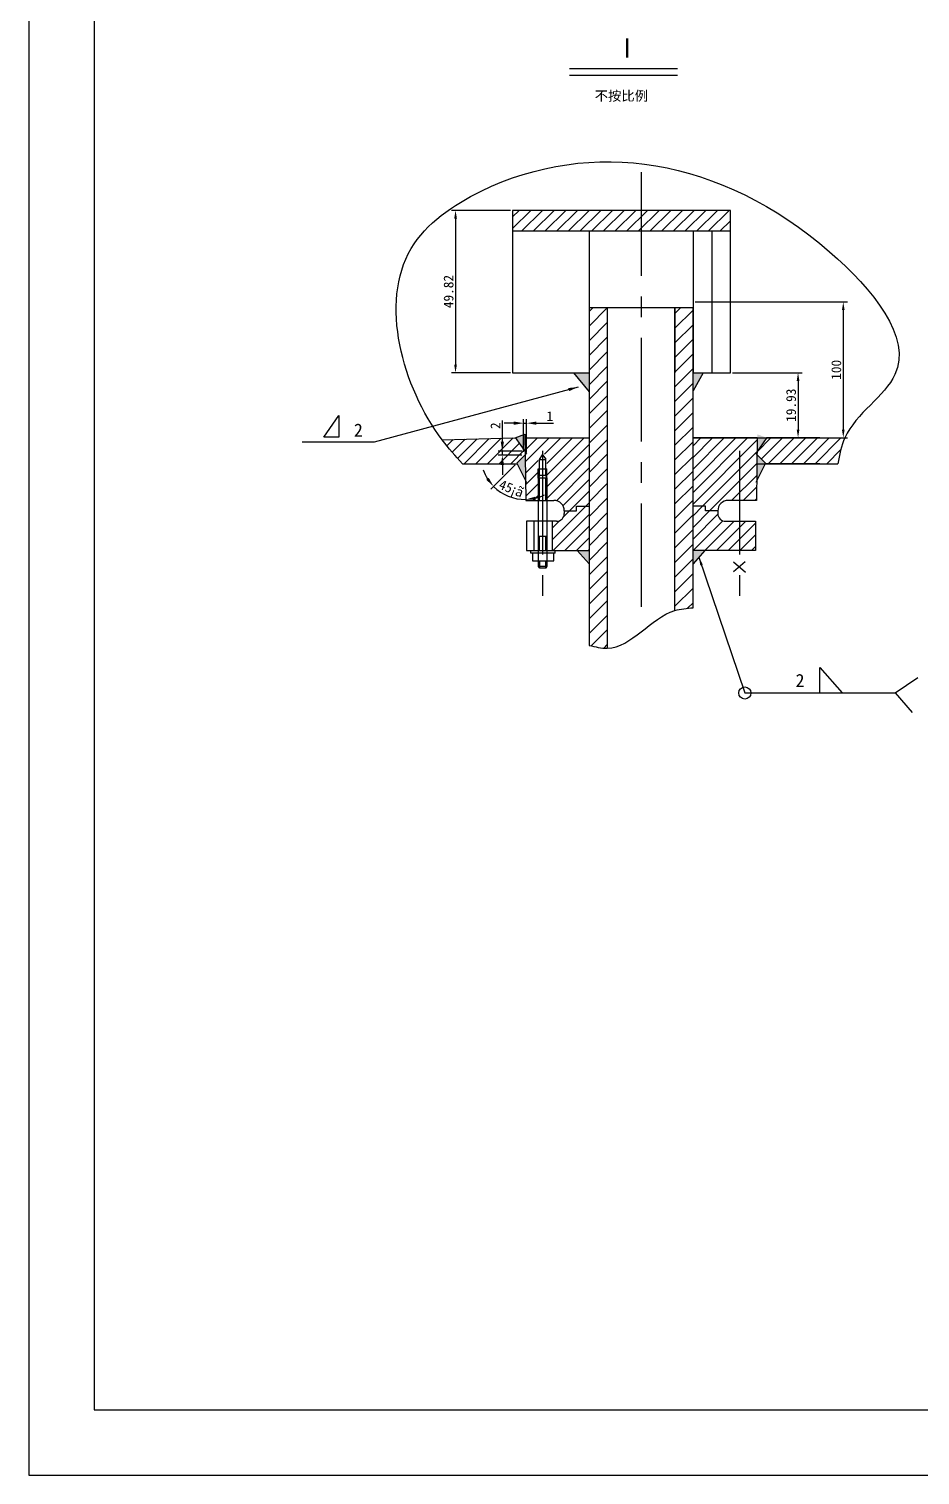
# Model space of a CAD drawing. Header units: millimetres. Extents: x -529 to 700, y -1082 to -202.
# Drawn here: x -528.6 to -255.3, y -1082.4 to -638.7 of the extents above; entities that cross this region are included whole.
import ezdxf

# ---------------------------------------------------------------- set-up
doc = ezdxf.new("R2010")
doc.units = ezdxf.units.MM
doc.linetypes.add('CENTER', pattern=[50.800000000000004, 31.75, -6.35, 6.35, -6.35])
doc.layers.get('0').update_dxf_attribs({"lineweight": 30})
for name, color, linetype in [('Defpoints1', 7, 'Continuous'), ('中心线', 10, 'CENTER'), ('剖面线', 180, 'Continuous'), ('定义点0', 7, 'Continuous'), ('尺寸线', 160, 'Continuous')]:
    doc.layers.add(name, color=color, linetype=linetype)
doc.layers.add('粗实线', color=7, linetype='Continuous', lineweight=30)
doc.dimstyles.new('ISO-25', dxfattribs={"dimtxt": 2.5, "dimasz": 2.5, "dimexe": 1.25, "dimexo": 0.625, "dimtad": 1, "dimdsep": 46, "dimtxsty": 'Standard', "dimcen": 2.5, "dimadec": 0, "dimazin": 0, "dimtfac": 1, "dimtmove": 0, "dimatfit": 3, "dimfxl": 0, "dimarcsym": 0})
doc.dimstyles.new('副本 ISO-25', dxfattribs={"dimtxt": 3, "dimasz": 3, "dimexe": 1.25, "dimexo": 0.625, "dimtad": 1, "dimdec": 0, "dimdsep": 46, "dimtxsty": 'Standard', "dimcen": 2.5, "dimclrd": 3, "dimclre": 3, "dimadec": 0, "dimazin": 0, "dimtm": 1e-09, "dimtfac": 1, "dimtdec": 0, "dimtmove": 0, "dimatfit": 3, "dimfxl": 0, "dimlwd": 25, "dimlwe": 25, "dimarcsym": 0})
pattern_1 = [(45, (-823.944054418445, 140.9830207083493), (-1.789576225590127, 1.789576225590127), [])]

# ---------------------------------------------------------------- blocks, each defined once
blk = doc.blocks.new('*D20')
at = {"layer": 'Defpoints', "color": 0}
for p in [(-313.4487482218535, -744.217128148091), (-315.0614083316294, -764.1450255428156), (-292.6817758647768, -764.1450255428156)]:
    blk.add_point(p, dxfattribs=at)
at = {"layer": '尺寸线', "color": 0, "lineweight": -2}
for p, q in [((-312.8237482218535, -744.217128148091), (-291.4317758647768, -744.217128148091)), ((-292.6817758647768, -746.717128148091), (-292.6817758647768, -761.6450255428156)), ((-314.4364083316294, -764.1450255428156), (-291.4317758647768, -764.1450255428156))]:
    blk.add_line(p, q, dxfattribs=at)
at = {"layer": '尺寸线', "color": 0}
for points in [[(-293.0984425314435, -746.717128148091), (-292.2651091981101, -746.717128148091), (-292.6817758647768, -744.217128148091)], [(-293.0984425314435, -761.6450255428156), (-292.2651091981101, -761.6450255428156), (-292.6817758647768, -764.1450255428156)]]:
    blk.add_solid(points, dxfattribs=at)
at = {"layer": '尺寸线', "color": 0, "lineweight": -3, "insert": (-294.8067758647767, -754.1810768454534), "char_height": 3, "attachment_point": 5, "rotation": 90}
blk.add_mtext('19.93', dxfattribs=at)
blk = doc.blocks.new('*D21')
at = {"layer": 'Defpoints', "color": 0}
for p in [(-324.9053730018701, -722.4957199878413), (-286.0498018302654, -764.1450255428156), (-278.8120947920025, -764.1450255428156)]:
    blk.add_point(p, dxfattribs=at)
at = {"layer": '尺寸线', "color": 0, "lineweight": -2}
for p, q in [((-324.2803730018701, -722.4957199878413), (-277.5620947920025, -722.4957199878413)), ((-278.8120947920025, -724.9957199878413), (-278.8120947920025, -761.6450255428156)), ((-285.4248018302654, -764.1450255428156), (-277.5620947920025, -764.1450255428156))]:
    blk.add_line(p, q, dxfattribs=at)
at = {"layer": '尺寸线', "color": 0}
for points in [[(-279.2287614586692, -724.9957199878413), (-278.3954281253359, -724.9957199878413), (-278.8120947920025, -722.4957199878413)], [(-279.2287614586692, -761.6450255428156), (-278.3954281253359, -761.6450255428156), (-278.8120947920025, -764.1450255428156)]]:
    blk.add_solid(points, dxfattribs=at)
at = {"layer": '尺寸线', "color": 0, "lineweight": -3, "insert": (-280.9370947920024, -743.3203727653286), "char_height": 3, "attachment_point": 5, "rotation": 90}
blk.add_mtext('100', dxfattribs=at)
blk = doc.blocks.new('*D22')
at = {"layer": 'Defpoints', "color": 0}
for p in [(-380.2336742766746, -694.3973846612798), (-397.7560660239292, -744.217128148091), (-380.2336742766746, -744.217128148091)]:
    blk.add_point(p, dxfattribs=at)
at = {"layer": '尺寸线', "color": 0, "lineweight": -2}
for p, q in [((-380.8586742766746, -694.3973846612798), (-399.0060660239292, -694.3973846612798)), ((-397.7560660239292, -696.8973846612798), (-397.7560660239292, -741.717128148091)), ((-380.8586742766746, -744.217128148091), (-399.0060660239292, -744.217128148091))]:
    blk.add_line(p, q, dxfattribs=at)
at = {"layer": '尺寸线', "color": 0}
for points in [[(-398.1727326905959, -696.8973846612798), (-397.3393993572626, -696.8973846612798), (-397.7560660239292, -694.3973846612798)], [(-398.1727326905959, -741.717128148091), (-397.3393993572626, -741.717128148091), (-397.7560660239292, -744.217128148091)]]:
    blk.add_solid(points, dxfattribs=at)
at = {"layer": '尺寸线', "color": 0, "lineweight": -3, "insert": (-399.8810660239291, -719.3072564046855), "char_height": 3, "attachment_point": 5, "rotation": 90}
blk.add_mtext('49.82', dxfattribs=at)
blk = doc.blocks.new('*D63')
at = {"layer": 'Defpoints', "color": 0}
for p in [(-383.3970948437891, -769.505012603523), (-376.7554935468634, -768.3103188972509), (-376.7554935468634, -769.505012603523)]:
    blk.add_point(p, dxfattribs=at)
at = {"layer": '尺寸线', "color": 3, "lineweight": 25}
for p, q in [((-383.3970948437891, -765.3103188972509), (-383.3970948437891, -758.8370967445288)), ((-377.3804935468634, -768.3103188972509), (-384.6470948437891, -768.3103188972509)), ((-377.3804935468634, -769.505012603523), (-384.6470948437891, -769.505012603523)), ((-383.3970948437891, -769.505012603523), (-383.3970948437891, -768.3103188972509)), ((-383.3970948437891, -772.505012603523), (-383.3970948437891, -775.505012603523))]:
    blk.add_line(p, q, dxfattribs=at)
at = {"layer": '尺寸线', "color": 3}
for points in [[(-383.8970948437891, -765.3103188972509), (-382.8970948437891, -765.3103188972509), (-383.3970948437891, -768.3103188972509)], [(-383.8970948437891, -772.505012603523), (-382.8970948437891, -772.505012603523), (-383.3970948437891, -769.505012603523)]]:
    blk.add_solid(points, dxfattribs=at)
at = {"layer": '尺寸线', "color": 0, "insert": (-385.522094843789, -760.4620967445289), "char_height": 3, "attachment_point": 5, "rotation": 90}
blk.add_mtext('2', dxfattribs=at)
blk = doc.blocks.new('*D64')
at = {"layer": 'Defpoints', "color": 0}
for p in [(-375.9584526583112, -759.6820033830845), (-376.8883402880092, -769.1067813680984), (-375.9584526583112, -769.1067813680984)]:
    blk.add_point(p, dxfattribs=at)
at = {"layer": '尺寸线', "color": 3, "lineweight": 25}
for p, q in [((-376.8883402880092, -768.4817813680984), (-376.8883402880092, -758.4320033830845)), ((-375.9584526583112, -768.4817813680984), (-375.9584526583112, -758.4320033830845)), ((-379.8883402880092, -759.6820033830845), (-382.8883402880092, -759.6820033830845)), ((-376.8883402880092, -759.6820033830845), (-375.9584526583112, -759.6820033830845)), ((-372.9584526583112, -759.6820033830845), (-367.7084526583112, -759.6820033830845))]:
    blk.add_line(p, q, dxfattribs=at)
at = {"layer": '尺寸线', "color": 3}
for points in [[(-379.8883402880092, -759.1820033830845), (-379.8883402880092, -760.1820033830845), (-376.8883402880092, -759.6820033830845)], [(-372.9584526583112, -759.1820033830845), (-372.9584526583112, -760.1820033830845), (-375.9584526583112, -759.6820033830845)]]:
    blk.add_solid(points, dxfattribs=at)
at = {"layer": '尺寸线', "color": 0, "insert": (-368.8334526583112, -757.5570033830845), "char_height": 3, "attachment_point": 5}
blk.add_mtext('1', dxfattribs=at)
blk = doc.blocks.new('*D65')
at = {"layer": 'Defpoints', "color": 0}
for p in [(-376.4920436790562, -763.1025284926158), (-376.0102519284393, -769.0050896925007), (-378.9848216319603, -771.9772268351055), (-383.2015771110257, -781.2862143766605), (-376.2177944192317, -783.3714973409893)]:
    blk.add_point(p, dxfattribs=at)
at = {"layer": '尺寸线', "color": 3, "lineweight": 25}
blk.add_line((-379.4269441139745, -772.4189877556244), (-386.9753937214045, -779.9612643480227), dxfattribs=at)
for start, end in [(199.8148815137634, 212.395722046868), (224.9765625799728, 270.7751931754825), (283.3560337085873, 295.936874241692)]:
    blk.add_arc((-376.4068177363017, -769.4013311944698), 13.69011333827157, start, end, dxfattribs=at)
at = {"layer": '尺寸线', "color": 3}
for points in [[(-387.5760195979906, -776.4234707449582), (-388.3566012051012, -777.0485246263481), (-386.0911487573763, -779.077742506985)], [(-373.1828798589669, -783.2173768262286), (-373.3058857568821, -782.2249708865658), (-376.2216006269131, -783.0901915501425)]]:
    blk.add_solid(points, dxfattribs=at)
at = {"layer": '尺寸线', "color": 0, "insert": (-380.7624048934439, -780.1149070234636), "char_height": 3, "attachment_point": 5, "rotation": 337.87587787772776}
blk.add_mtext('45¡ã', dxfattribs=at)

msp = doc.modelspace()

# ---------------------------------------------------------------- hatches: boundary and pattern name
at = {"lineweight": -3}
h = msp.add_hatch(dxfattribs=at)
h.set_pattern_fill('ANSI31', color=256, scale=0.79711589578898, style=0)
h.set_pattern_definition([(45, (-710.7284239894395, -475.6661188356542), (-1.789576225590127, 1.789576225590127), [])])
h.paths.add_polyline_path([(-340.8476909176498, -694.3973846612798), (-380.2336742766745, -694.3973846612798), (-380.2336742766746, -700.7743118275916), (-340.8476909176497, -700.7743118275916)])
h.paths.add_polyline_path([(-313.4487482218536, -694.3973846612798), (-340.8476909176498, -694.3973846612798), (-340.8476909176499, -700.7743118275916), (-313.4487482218535, -700.7743118275916)])
edge = h.paths.add_edge_path()
edge.add_line((-379.415078711363, -764.1450255428156), (-401.8345135186696, -764.7993938970382))
edge.add_spline(control_points=[(-401.8345135186705, -764.7993938970369), (-399.8609658725662, -767.4074882447039), (-397.7532729387999, -769.7618363727049), (-395.645580005034, -772.1161845007053)], knot_values=[0, 0, 0, 5.499600774783175e-12, 24.04476283368103, 24.04476283368103, 24.04476283368103, 24.04476283368103], degree=3, periodic=0)
edge.add_line((-395.645580005034, -772.1161845007053), (-379.1238930281754, -772.1161845007052))
edge.add_line((-379.1238930281754, -772.1161845007052), (-376.4068177363017, -769.4013311944699))
edge.add_line((-376.4068177363018, -769.4013311944699), (-376.4200945738539, -768.4200785671239))
edge.add_line((-376.4200945738539, -768.4200785671239), (-379.415078711363, -764.1450255428155))
at = {"lineweight": 30}
h = msp.add_hatch(color=256, dxfattribs=at)
h.paths.add_polyline_path([(-356.7900088334293, -744.217128148091), (-361.5770696731322, -744.217128148091), (-356.7900088334293, -750.0241600619178)])
h.paths.add_polyline_path([(-321.7454513468758, -744.217128148091), (-324.9053730018701, -744.217128148091), (-324.9053730018702, -749.735761031666)])
at = {"lineweight": -3}
h = msp.add_hatch(dxfattribs=at)
h.set_pattern_fill('ANSI31', color=256, scale=0.79711589578898, style=0)
h.set_pattern_definition(pattern_1)
h.paths.add_polyline_path([(-356.7900088334294, -764.1450255428155), (-376.4779381739106, -764.1450255428156), (-376.4200945738539, -768.4200785671239), (-376.0102519284393, -769.0050896925009), (-376.4068177363018, -769.40133119447), (-376.2177944192317, -783.3714973409894), (-372.4008818129349, -783.3714973409894), (-372.4008818129347, -770.4866144814055), (-371.0526345239732, -768.1794222393937), (-369.7043872350117, -770.4866144814054), (-369.7043872350117, -783.3714973409894), (-367.5821226124082, -783.3714973409894, -0.4142135623730951), (-364.3936590292523, -786.5599609241453), (-364.3936590292523, -786.592362147418), (-360.6065545552847, -786.592362147418), (-360.6065545552847, -785.1855834250982), (-356.7900088334293, -785.1855834250982)])
h.paths.add_polyline_path([(-305.2885640989975, -769.4013311944698), (-305.68512990686, -769.0050896925007), (-305.2752872614456, -768.4200785671237), (-305.2174436613888, -764.1450255428155), (-324.9053730018701, -764.1450255428155), (-324.9053730018701, -785.1855834250982), (-321.0888272800148, -785.1855834250982), (-321.0888272800149, -786.592362147418), (-317.3017228060472, -786.592362147418), (-317.3017228060472, -786.5599609241453, -0.4142135623730951), (-314.1132592228913, -783.3714973409894), (-305.4775874160679, -783.3714973409894)])
h = msp.add_hatch(dxfattribs=at)
h.set_pattern_fill('ANSI31', color=256, scale=0.79711589578898, style=0)
h.set_pattern_definition(pattern_1)
edge = h.paths.add_edge_path()
edge.add_spline(control_points=[(-280.4843928656096, -772.1161845007053), (-279.9662394920473, -769.3795980295768), (-279.4480861184849, -766.643011558448), (-278.3138973571345, -764.1450255428156)], knot_values=[684.2675286108934, 684.2675286108934, 684.2675286108934, 684.2675286108934, 704.9957103978082, 704.9957103978082, 704.9957103978082, 704.9957103978084], degree=3, periodic=0)
edge.add_line((-278.3138973571344, -764.1450255428155), (-302.2803031239364, -764.1450255428155))
edge.add_line((-302.2803031239364, -764.1450255428155), (-305.2752872614456, -768.4200785671237))
edge.add_line((-305.2752872614456, -768.4200785671237), (-305.2885640989978, -769.4013311944698))
edge.add_line((-305.2885640989978, -769.4013311944698), (-302.7105602033391, -771.9772268351055))
edge.add_line((-302.7105602033392, -771.9772268351055), (-302.7800958767015, -772.1161845007053))
edge.add_line((-302.7800958767015, -772.1161845007053), (-286.0498018302655, -772.1161845007053))
edge.add_line((-286.0498018302654, -772.1161845007053), (-280.4843928656096, -772.1161845007053))
h = msp.add_hatch(dxfattribs=at)
h.set_pattern_fill('ANSI31', color=256, scale=0.79711589578898, style=0)
h.set_pattern_definition(pattern_1)
h.paths.add_polyline_path([(-310.6427473113263, -789.7878744249651), (-314.9103751186803, -789.7878744249651, -0.4142135623730951), (-317.3017228060473, -787.3965267375982), (-317.3017228060472, -786.592362147418), (-321.0888272800148, -786.592362147418), (-321.0888272800148, -785.1855834250982), (-324.9053730018702, -785.1855834250982), (-324.9053730018701, -798.7708010733182), (-310.6427473113262, -798.7708010733182)])
h.paths.add_polyline_path([(-305.7427916618816, -789.7878744249651), (-310.6427473113263, -789.7878744249651), (-310.6427473113262, -798.7708010733181), (-305.7427916618816, -798.7708010733181)])
h.paths.add_polyline_path([(-356.7900088334293, -785.1855834250982), (-360.6065545552846, -785.1855834250982), (-360.6065545552847, -786.592362147418), (-364.3936590292523, -786.592362147418), (-364.3936590292523, -787.3965267375982, -0.4142135623730951), (-366.7850067166191, -789.7878744249651), (-368.0713569570137, -789.7878744249651), (-368.0713569570138, -798.7708010733181), (-356.7900088334293, -798.7708010733181)])
at = {"layer": '定义点0'}
h = msp.add_hatch(dxfattribs=at)
h.set_pattern_fill('ANSI31', color=256, style=0)
h.set_pattern_definition([(45, (-823.944054418445, 140.9830207083493), (-2.245064030267288, 2.245064030267288), [])])
edge = h.paths.add_edge_path()
edge.add_line((-351.2101975629064, -724.2892307533667), (-356.7900088334293, -724.2892307533667))
edge.add_line((-356.7900088334293, -724.2892307533667), (-356.7900088334294, -827.858376200175))
edge.add_spline(control_points=[(-356.7900088334293, -827.8583762001749), (-354.8952079444513, -828.3107362716462), (-353.0004070554734, -828.7630963431175), (-351.2101975629065, -828.7138934267521)], knot_values=[0, 0, 0, 0, 5.645015813939255, 5.645015813939255, 5.645015813939255, 5.645015813939262], degree=3, periodic=0)
edge.add_line((-351.2101975629066, -828.713893426752), (-351.2101975629064, -724.2892307533667))
edge = h.paths.add_edge_path()
edge.add_line((-324.9053730018701, -724.2892307533666), (-330.485184272393, -724.2892307533666))
edge.add_line((-330.485184272393, -724.2892307533666), (-330.485184272393, -744.217128148091))
edge.add_line((-330.485184272393, -744.217128148091), (-330.4851842723929, -817.1644150986674))
edge.add_spline(control_points=[(-330.485184272393, -817.1644150986674), (-328.6949747798262, -816.6229490496473), (-326.8001738908482, -816.4659234608685), (-324.9053730018701, -816.3088978720899)], knot_values=[29.37087987708479, 29.37087987708479, 29.37087987708479, 29.37087987708485, 35.01589569102416, 35.01589569102416, 35.01589569102416, 35.01589569102416], degree=3, periodic=0)
edge.add_line((-324.9053730018702, -816.3088978720898), (-324.9053730018701, -724.2892307533666))
h = msp.add_hatch(color=256, dxfattribs=at)
h.paths.add_polyline_path([(-356.7900088334292, -798.7708010733185), (-360.4225299579392, -798.7708010733185), (-356.7900088334294, -802.876157122852)])
h.paths.add_polyline_path([(-321.2728518773602, -798.7708010733184), (-324.9053730018703, -798.7708010733181), (-324.9053730018704, -802.8761571228522)])
at = {"layer": '粗实线'}
h = msp.add_hatch(color=256, dxfattribs=at)
h.paths.add_polyline_path([(-376.4920436790562, -763.102528492616), (-379.4150787113629, -764.1450255428156), (-376.420094573854, -768.4200785671239)])
h.paths.add_polyline_path([(-376.4068177363017, -769.4013311944698), (-378.9848216319602, -771.9772268351054), (-376.2993525134686, -777.3437747047358)])
h = msp.add_hatch(color=256, dxfattribs=at)
h.paths.add_polyline_path([(-305.2033381562433, -763.102528492616), (-302.2803031239366, -764.1450255428156), (-305.2752872614455, -768.4200785671239)])
h.paths.add_polyline_path([(-305.2885640989978, -769.4013311944698), (-302.7105602033392, -771.9772268351054), (-305.3960293218308, -777.3437747047358)])

# ---------------------------------------------------------------- linework, layer by layer
at = {"lineweight": 30}
for p, q in [((-508.6274710329727, -222.1395636710949), (-508.6274710329726, -1062.382424310635)), ((-313.4487482218535, -694.3973846612798), (-380.2336742766746, -694.3973846612798)), ((-380.2336742766746, -694.3973846612798), (-380.2336742766746, -744.217128148091)), ((-313.4487482218535, -744.217128148091), (-313.4487482218535, -694.3973846612798)), ((-313.4487482218535, -700.7743118275916), (-380.2336742766746, -700.7743118275916)), ((-356.7900088334293, -700.7743118275916), (-356.7900088334293, -827.8583762001749)), ((-324.9053730018701, -700.7743118275916), (-324.9053730018701, -744.217128148091)), ((-319.0285594923764, -744.217128148091), (-319.0285594923764, -700.7743118275916)), ((-324.9053730018701, -724.2892307533666), (-356.7900088334293, -724.2892307533666)), ((-351.2101975629065, -724.2892307533666), (-351.2101975629065, -828.7138934267525)), ((-330.485184272393, -724.2892307533666), (-330.485184272393, -744.217128148091)), ((-330.485184272393, -817.1644150986674), (-330.485184272393, -724.2892307533666)), ((-324.9053730018701, -816.3088978720899), (-324.9053730018701, -724.2892307533666)), ((-380.2336742766746, -744.217128148091), (-356.7900088334293, -744.217128148091)), ((-361.5770696731322, -744.2171281480911), (-356.7900088334293, -750.0241600619178)), ((-324.9053730018701, -744.217128148091), (-313.4487482218535, -744.217128148091)), ((-321.7454513468757, -744.217128148091), (-324.9053730018701, -749.735761031666)), ((-401.8345135186696, -764.799393897038), (-379.4150787113629, -764.1450255428156)), ((-379.4805826332488, -764.0515249676855), (-376.0102519284394, -769.0050896925007)), ((-376.4920436790562, -763.1025284926158), (-376.2177944192317, -783.3714973409894)), ((-376.4779381739107, -764.1450255428156), (-356.7900088334293, -764.1450255428156)), ((-324.9053730018701, -764.1450255428155), (-280.4843928656097, -764.1450255428156)), ((-305.2174436613888, -764.1450255428156), (-324.9053730018701, -764.1450255428156)), ((-324.9053730018701, -764.1450255428155), (-278.3138973571346, -764.1450255428155)), ((-302.2147992020506, -764.0515249676855), (-305.6851299068601, -769.0050896925007)), ((-305.2174436613888, -764.1450255428155), (-305.4775874160678, -783.3714973409894)), ((-286.0498018302654, -764.1450255428156), (-302.2803031239366, -764.1450255428156)), ((-376.0102519284394, -769.0050896925007), (-378.9848216319603, -771.9772268351055)), ((-372.0146356329099, -770.8309287001591), (-371.0526345239732, -769.3730887491986)), ((-371.0526345239732, -769.3730887491986), (-370.1061114069552, -770.7319799000306)), ((-305.6851299068601, -769.0050896925007), (-302.7105602033392, -771.9772268351055)), ((-395.645580005034, -772.1161845007053), (-378.915285958598, -772.1161845007053)), ((-378.9848216319603, -771.9772268351055), (-376.0102519284394, -777.9215032356708)), ((-372.4008818129348, -773.674494339564), (-369.7043872350117, -773.674494339564)), ((-302.7105602033392, -771.9772268351055), (-305.6851299068601, -777.9215032356708)), ((-305.3252974185532, -772.1161845007053), (-280.4843928656097, -772.1161845007053)), ((-286.0498018302654, -772.1161845007053), (-302.7800958767015, -772.1161845007053)), ((-369.7043872350117, -776.5340285997681), (-369.7043872350117, -802.0662956018101)), ((-376.2177944192317, -783.3714973409894), (-367.5821226124082, -783.3714973409894)), ((-360.6065545552846, -785.1855834250982), (-356.6529176700066, -785.1855834250982)), ((-360.6065545552846, -786.592362147418), (-360.6065545552846, -785.1855834250982)), ((-321.0888272800149, -785.1855834250982), (-325.0424641652928, -785.1855834250982)), ((-321.0888272800148, -786.592362147418), (-321.0888272800149, -785.1855834250982)), ((-305.4775874160678, -783.3714973409894), (-314.1132592228913, -783.3714973409894)), ((-364.4669244203267, -786.592362147418), (-360.6065545552846, -786.592362147418)), ((-364.3936590292522, -786.5599609241453), (-364.3936590292522, -787.3965267375983)), ((-317.2284574149728, -786.592362147418), (-321.0888272800148, -786.592362147418)), ((-317.3017228060472, -786.5599609241453), (-317.3017228060473, -787.3965267375983)), ((-366.7850067166192, -789.7878744249651), (-375.9525901734179, -789.7878744249651)), ((-375.9525901734179, -789.7878744249651), (-375.9525901734179, -798.7708010733181)), ((-373.6997385305526, -789.8093410468332), (-373.6997385305526, -798.7708010733181)), ((-368.0713569570137, -789.8093410468332), (-368.0713569570137, -798.7497088692731)), ((-314.9103751186803, -789.7878744249651), (-305.7427916618815, -789.7878744249651)), ((-305.7427916618815, -789.7878744249651), (-305.7427916618815, -798.7708010733181)), ((-375.9525901734179, -798.7708010733181), (-356.7900088334293, -798.7708010733182)), ((-374.1326895378284, -799.5913020766293), (-374.1326895378284, -801.9220960866845)), ((-374.1326895378284, -801.9220960866845), (-367.6384059497387, -801.9220960866845)), ((-369.7043872350117, -802.0662956018101), (-369.7043872350117, -803.6524902681933)), ((-367.6384059497387, -800.3359035356564), (-367.6384059497387, -799.5913020766292)), ((-367.6384059497387, -801.9220960866845), (-367.6384059497387, -800.3359035356564)), ((-360.4225299579394, -798.7708010733181), (-356.7900088334293, -802.876157122852)), ((-305.7427916618815, -798.7708010733181), (-324.9053730018701, -798.7708010733182)), ((-321.2728518773601, -798.7708010733181), (-324.9053730018701, -802.876157122852)), ((-308.9011974773294, -802.2104951169359), (-312.5091336253328, -805.2386849345761)), ((-312.5091336253328, -802.2104951169359), (-308.7568804749044, -805.382884449702)), ((-371.0526345239732, -803.6524902681933), (-372.2565648105098, -803.6524902681933)), ((-369.7043872350117, -803.6524902681933), (-371.0526345239732, -803.6524902681933)), ((-369.8487042374367, -803.6524902681933), (-369.9717892398859, -804.1854198520659)), ((-508.6274710329726, -1062.382424310635), (680.3725289670288, -1062.382424310635))]:
    msp.add_line(p, q, dxfattribs=at)
at = {"color": 0, "lineweight": -3}
for p, q in [((-362.7858620958257, -650.9048646395357), (-329.6851927949554, -650.9048646395357)), ((-362.7858620958257, -652.8976543790081), (-329.6851927949554, -652.8976543790081))]:
    msp.add_line(p, q, dxfattribs=at)
at = {"lineweight": 30}
for centre, radius, start, end in [((-367.5821226124082, -786.5599609241453), 3.18846358315592, 0, 90), ((-314.1132592228913, -786.5599609241453), 3.18846358315592, 90, 180), ((-366.7850067166192, -787.3965267375983), 2.39134768736694, 270, 0), ((-314.9103751186803, -787.3965267375983), 2.39134768736694, 180, 270)]:
    msp.add_arc(centre, radius, start, end, dxfattribs=at)
at = {"layer": 'Defpoints1', "lineweight": -3}
for p, q in [((-528.6274710329727, -202.1395636710949), (-528.6274710329726, -1082.382424310635)), ((-371.9689438163988, -798.7708010733181), (-371.9534111626355, -794.3037704225885)), ((-370.0326879697483, -798.7708010733181), (-370.0482206235116, -794.3037704225885)), ((-371.9413986485516, -804.1854198520659), (-371.9413986485516, -801.9220960866844)), ((-370.0326879697483, -804.1854198520659), (-370.0326879697483, -801.9220960866844)), ((-528.6274710329726, -1082.382424310635), (700.3725289670288, -1082.382424310635))]:
    msp.add_line(p, q, dxfattribs=at)
at = {"layer": 'Defpoints1'}
for p, q in [((-370.1059557966601, -770.8309287001595), (-370.1061114069552, -770.7319799000306)), ((-372.4008818129348, -776.5457620458271), (-372.4008818129348, -773.6744943395641)), ((-369.7043872350117, -776.5340285997681), (-369.7043872350117, -773.6744943395641)), ((-371.9949397145041, -783.3714973409894), (-372.0056627527674, -776.5440423013996)), ((-370.0862340659749, -783.3714973409897), (-370.0969842185099, -776.5357369345694))]:
    msp.add_line(p, q, dxfattribs=at)
at = {"layer": '中心线', "linetype": 'CENTER'}
for p, q in [((-340.8476909176497, -682.7146660536911), (-340.8476909176497, -817.4585827018233)), ((-371.0526345239732, -768.179422239394), (-371.0526345239732, -815.5685828752061)), ((-310.6427473113263, -768.179422239394), (-310.6427473113263, -815.5685828752061))]:
    msp.add_line(p, q, dxfattribs=at)
at = {"layer": '剖面线'}
for points in [[(-395.645580005034, -772.1161845007053), (-401.8345135186696, -764.799393897038), (-411.3798364534762, -706.1436434637897), (-389.9028580022648, -688.4992310414008), (-282.9952145227207, -707.0973956581367), (-262.9500341421502, -744.770602046459), (-278.3138973571344, -764.1450255428156), (-280.4843928656096, -772.1161845007053)], [(-356.7900088334293, -827.8583762001749), (-351.2101975629065, -828.7138934267523), (-330.485184272393, -817.1644150986674), (-324.9053730018701, -816.3088978720899)]]:
    msp.add_spline(points, degree=3, dxfattribs=at)
at = {"layer": '定义点0', "color": 5}
for p, q in [((-285.9615128308575, -842.4578707475832), (-285.9615128308575, -834.6444180906062)), ((-285.9615128308575, -834.6444180906062), (-279.1064181803799, -842.4578707475832))]:
    msp.add_line(p, q, dxfattribs=at)
at = {"layer": '尺寸线'}
for p, q in [((-438.1562624126946, -763.9827954272996), (-433.5374127381401, -757.3160209252137)), ((-433.5374127381401, -757.3160209252137), (-433.5374127381401, -763.9827954272996)), ((-433.5374127381401, -763.9827954272996), (-438.1562624126946, -763.9827954272996))]:
    msp.add_line(p, q, dxfattribs=at)
at = {"layer": '尺寸线', "lineweight": -3}
for q in [(-255.9554081202544, -837.6638391375947), (-257.6992677497039, -848.4669341873217)]:
    msp.add_line((-262.9358213174086, -842.4578707475832), q, dxfattribs=at)
msp.add_circle((-308.9872043443061, -842.4578707475832), 1.859282780481275, dxfattribs=at)
at = {"layer": '粗实线'}
for p, q in [((-379.4150787113629, -764.1450255428156), (-376.4920436790562, -763.1025284926158)), ((-372.0146356329099, -770.8309287001591), (-370.1059557966601, -770.8309287001592)), ((-372.0068086338646, -775.8144494863795), (-372.0068086338642, -770.8309287001592)), ((-370.0981185400233, -775.8144494863797), (-370.1059557966601, -770.8309287001595)), ((-372.0068086338646, -775.8144494863795), (-372.3745167181999, -776.5456473215403)), ((-370.0982469964043, -775.7327671994864), (-372.0068086338646, -775.7410720576554)), ((-370.0981185400233, -775.8144494863797), (-369.7043872350117, -776.534028599768)), ((-372.4008818129348, -776.5457620458271), (-372.4008818129347, -803.6524902681933)), ((-369.7043872350117, -776.534028599768), (-372.3745167181999, -776.5456473215403)), ((-372.2972445511354, -794.3037704225885), (-369.7043872350116, -794.3037704225885)), ((-374.6309473928233, -799.5913020766293), (-374.6309473928233, -798.7708010733181)), ((-367.1696238302289, -799.5913020766293), (-374.6309473928233, -799.5913020766293)), ((-367.1696238302289, -799.5913020766293), (-367.1696238302289, -798.7708010733181)), ((-371.9413986485516, -804.1854198520659), (-372.2565648105098, -803.6524902681933)), ((-370.0326879697483, -804.1854198520659), (-371.9413986485516, -804.1854198520659))]:
    msp.add_line(p, q, dxfattribs=at)

# ---------------------------------------------------------------- texts
at = {"color": 0, "lineweight": 30, "attachment_point": 1}
for s, insert, char_height, width in [('{\\fSimSun|b0|i0|c134|p54;Ⅰ}', (-349.1950997260371, -641.5753011500784), 6, 2.014551302444441), ('\\pt5.97837,35.8702;{\\fSimSun|b0|i0|c134|p54;不按比例}', (-355.0719647446585, -657.7747572201838), 3, 27.77002115056001)]:
    msp.add_mtext(s, dxfattribs=dict(at, insert=insert, char_height=char_height, width=width))
at = {"layer": '尺寸线', "lineweight": -3, "char_height": 3.9855794789449, "width": 16.39229233492356, "attachment_point": 1}
for insert in [(-428.9185531740022, -759.8160209252137), (-293.4337055184557, -836.6084846943975)]:
    msp.add_mtext('2', dxfattribs=dict(at, insert=insert))

# ---------------------------------------------------------------- dimensions: what is measured, and where the dimension line sits
at = {"layer": '尺寸线', "lineweight": -3}
for base, p1, p2, picture, middle in [((-397.7560660239292, -744.217128148091), (-380.2336742766746, -694.3973846612798), (-380.2336742766746, -744.217128148091), '*D22', (-399.8810660239291, -719.3072564046855)), ((-292.6817758647768, -764.1450255428156), (-313.4487482218535, -744.217128148091), (-315.0614083316294, -764.1450255428156), '*D20', (-294.8067758647767, -754.1810768454534))]:
    dim = msp.add_linear_dim(base=base, p1=p1, p2=p2, angle=90, dimstyle='ISO-25', override={"dimtxt": 3}, dxfattribs=at)
    dim.commit()
    dim.dimension.update_dxf_attribs({"geometry": picture, "text_midpoint": middle})
dim = msp.add_linear_dim(base=(-278.8120947920025, -764.1450255428156), p1=(-324.9053730018701, -722.4957199878413), p2=(-286.0498018302654, -764.1450255428156), angle=90, text='100', dimstyle='ISO-25', override={"dimtxt": 3}, dxfattribs=at)
dim.commit()
dim.dimension.update_dxf_attribs({"geometry": '*D21', "text_midpoint": (-280.9370947920024, -743.3203727653286)})
at = {"layer": '尺寸线'}
dim = msp.add_linear_dim(base=(-375.9584526583112, -759.6820033830845), p1=(-376.8883402880092, -769.1067813680984), p2=(-375.9584526583112, -769.1067813680984), dimstyle='副本 ISO-25', dxfattribs=at)
dim.commit()
dim.dimension.update_dxf_attribs({"geometry": '*D64', "text_midpoint": (-368.8334526583112, -757.5570033830845)})
dim = msp.add_linear_dim(base=(-383.3970948437891, -769.505012603523), p1=(-376.7554935468634, -768.3103188972509), p2=(-376.7554935468634, -769.505012603523), angle=90, text='2', dimstyle='副本 ISO-25', dxfattribs=at)
dim.commit()
dim.dimension.update_dxf_attribs({"geometry": '*D63', "text_midpoint": (-383.397094843789, -760.4620967445289), "dimtype": 160})
dim = msp.add_angular_dim_2l(base=(-383.2015771110257, -781.2862143766605), line1=((-376.4920436790562, -763.1025284926158), (-376.2177944192317, -783.3714973409894)), line2=((-376.0102519284394, -769.0050896925007), (-378.9848216319603, -771.9772268351055)), text='45°', dimstyle='副本 ISO-25', dxfattribs=at)
dim.commit()
dim.dimension.update_dxf_attribs({"geometry": '*D65', "text_midpoint": (-380.7624048934439, -780.1149070234635)})

# ---------------------------------------------------------------- leaders
msp.add_leader([(-360.1489190746233, -748.5979325723774), (-422.7600836447346, -765.5212823110778), (-444.8279418567272, -765.5212823110778)], dimstyle='副本 ISO-25', override={"dimgap": 0.625, "dimtad": 0}, dxfattribs=at)
at = {"layer": '尺寸线', "lineweight": -3}
msp.add_leader([(-323.0891124396151, -800.823479098085), (-308.9872043443062, -842.4578707475832), (-262.9358213174087, -842.4578707475832)], dimstyle='ISO-25', override={"dimgap": 0.625, "dimtad": 0}, dxfattribs=at)

doc.saveas('drawing.dxf')
